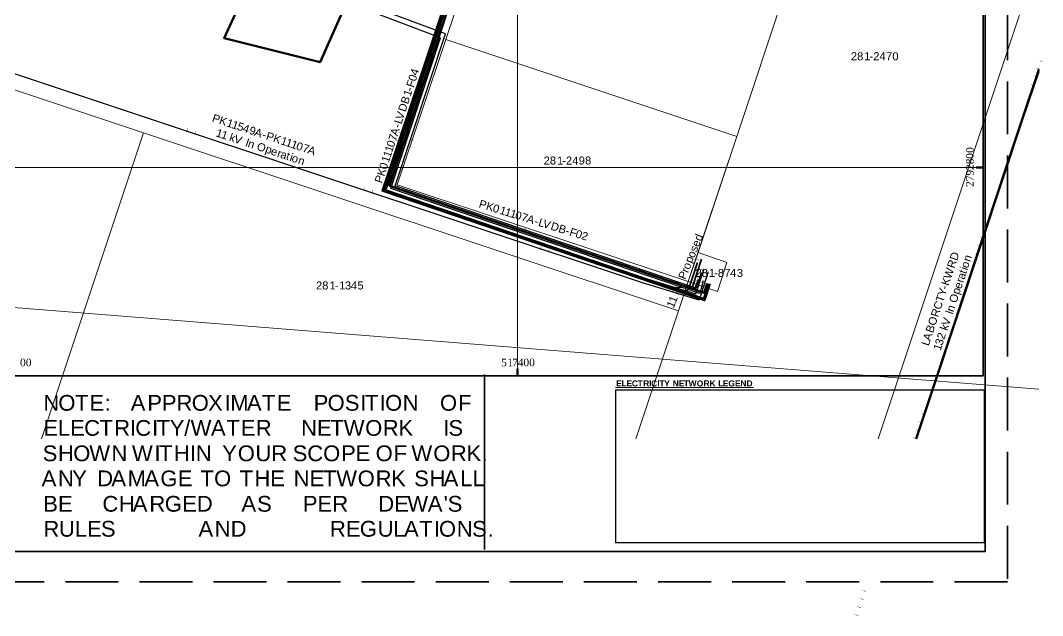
# Model space of a CAD drawing. Header units: inches. Extents: x 0.2 to 23.4, y 0 to 16.2.
# Drawn here: x 13.33 to 23.39, y 0 to 5.86 of the extents above; entities that cross this region are included whole.
import ezdxf

# ---------------------------------------------------------------- set-up
doc = ezdxf.new("R2010")
doc.units = ezdxf.units.IN
doc.header["$MEASUREMENT"] = 0
doc.linetypes.add('PDF_LineTypee62239feb0b44e7890836511bf375cb7', pattern=[0.729167, 0.520833, -0.208333])
for name, color, linetype in [('PDF_Geometry', 7, 'Continuous'), ('PDF_Images', 7, 'Continuous'), ('PDF_Text', 7, 'Continuous')]:
    doc.layers.add(name, color=color, linetype=linetype)
doc.styles.add('PDF Arial', font='arial.ttf')
doc.styles.add('PDF Arial Bold', font='arialbd.ttf')
doc.styles.add('PDF Times New Roman', font='times.ttf')
picture_1 = doc.add_image_def('image2.png', size_in_pixel=(625, 258))

msp = doc.modelspace()

# ---------------------------------------------------------------- linework, layer by layer
at = {"layer": 'PDF_Geometry', "color": 254, "linetype": 'PDF_LineTypee62239feb0b44e7890836511bf375cb7', "lineweight": 35, "true_color": 0xcccccc}
msp.add_lwpolyline([(0.347, 0.332), (0.347, 16.198), (23.041, 16.198), (23.041, 0.332), (0.347, 0.332)], dxfattribs=at)
at = {"layer": 'PDF_Geometry', "lineweight": 35}
for points in [[(0.73, 0.632), (0.73, 15.924), (22.824, 15.924), (22.824, 0.632), (0.73, 0.632)], [(11.87, 2.362), (11.87, 14.771), (22.804, 14.771), (22.804, 2.362), (11.87, 2.362)], [(17.894, 0.652), (17.894, 2.376)]]:
    msp.add_lwpolyline(points, dxfattribs=at)
at = {"layer": 'PDF_Geometry', "color": 8, "lineweight": 9, "true_color": 0x6e6e6e}
for points in [[(18.221, 2.362), (18.221, 14.771)], [(11.87, 4.412), (22.804, 4.412)]]:
    msp.add_lwpolyline(points, dxfattribs=at)
at = {"layer": 'PDF_Geometry', "lineweight": 18}
for points in [[(19.384, 1.742), (19.804, 3.002), (19.901, 3.289), (20.187, 3.192), (20.281, 3.479), (19.997, 3.576), (20.377, 4.719), (20.854, 6.152), (21.807, 9.015), (22.284, 10.445), (22.761, 11.875), (23.237, 13.308), (23.351, 13.651)], [(17.514, 5.672), (17.991, 7.105), (20.854, 6.152), (20.377, 4.719), (17.514, 5.672)], [(23.351, 6.489), (21.771, 1.742)], [(11.324, 5.825), (14.541, 4.755), (13.537, 1.742)], [(17.037, 4.242), (17.514, 5.672), (20.377, 4.719), (19.901, 3.289), (17.037, 4.242)], [(13.537, 1.742), (14.541, 4.755), (19.804, 3.002), (19.384, 1.742)], [(20.187, 3.192), (19.901, 3.289), (19.997, 3.576), (20.281, 3.479), (20.187, 3.192)], [(20.281, 3.479), (20.187, 3.192), (19.901, 3.289), (19.997, 3.576), (20.281, 3.479)]]:
    msp.add_lwpolyline(points, dxfattribs=at)
at = {"layer": 'PDF_Geometry', "color": 80, "lineweight": 25, "true_color": 0x4ce600}
for points in [[(11.324, 11.472), (11.99, 11.245), (13.21, 10.838), (13.754, 10.648), (16.887, 9.608), (17.224, 8.935), (16.424, 6.535), (17.544, 6.162), (16.884, 4.182), (19.454, 3.329), (19.974, 3.169), (20.057, 3.416)], [(20.097, 3.386), (20.007, 3.106), (19.441, 3.282), (14.587, 4.895), (11.324, 5.982)]]:
    msp.add_lwpolyline(points, dxfattribs=at)
at = {"layer": 'PDF_Geometry', "color": 20, "lineweight": 60, "true_color": 0xfa3411}
for points in [[(20.114, 3.266), (20.061, 3.106), (16.904, 4.179), (18.871, 10.148), (17.684, 10.542), (17.111, 10.255), (14.781, 11.032), (14.927, 11.478)], [(20.104, 3.269), (20.054, 3.119), (16.921, 4.189), (18.887, 10.155), (17.684, 10.555), (17.111, 10.268), (14.794, 11.042), (14.941, 11.475)], [(20.087, 3.272), (20.057, 3.179), (16.961, 4.232), (19.344, 11.458), (19.384, 11.445)]]:
    msp.add_lwpolyline(points, dxfattribs=at)
at = {"layer": 'PDF_Geometry', "color": 14, "lineweight": 158, "true_color": 0xa80000}
msp.add_lwpolyline([(17.377, 7.935), (16.277, 5.449), (15.334, 5.685), (16.774, 8.828), (16.671, 9.088), (17.011, 10.112), (14.811, 10.528), (15.021, 11.158), (15.021, 11.235), (17.664, 10.582), (17.247, 9.378), (17.377, 7.935)], dxfattribs=at)
at = {"layer": 'PDF_Geometry', "color": 222, "lineweight": 25, "true_color": 0xe600a9}
for points in [[(19.997, 3.309), (19.964, 3.229), (17.017, 4.232), (17.511, 5.729), (16.284, 6.189), (17.177, 8.942), (16.834, 9.598), (15.071, 10.175), (14.947, 9.795)], [(20.047, 3.296), (20.014, 3.172), (16.974, 4.205), (17.461, 5.689), (16.211, 6.165), (17.124, 8.918), (16.814, 9.528), (15.161, 10.078), (15.067, 9.778)]]:
    msp.add_lwpolyline(points, dxfattribs=at)
at = {"layer": 'PDF_Geometry', "color": 40, "lineweight": 35, "true_color": 0xffaa00}
for points in [[(22.141, 1.742), (22.311, 2.252), (22.777, 3.662), (23.184, 4.885), (23.351, 5.385)], [(22.147, 1.742), (22.317, 2.252), (22.784, 3.659), (23.191, 4.885), (23.351, 5.359)]]:
    msp.add_lwpolyline(points, dxfattribs=at)
at = {"layer": 'PDF_Geometry', "color": 40, "lineweight": 25, "true_color": 0xffaa00}
msp.add_lwpolyline([(23.351, 5.372), (23.187, 4.885), (22.781, 3.659), (22.314, 2.252), (22.144, 1.742)], dxfattribs=at)
at = {"layer": 'PDF_Geometry', "lineweight": 50}
for points in [[(22.804, 4.412), (22.734, 4.412)], [(18.221, 2.362), (18.221, 2.432)]]:
    msp.add_lwpolyline(points, dxfattribs=at)
at = {"layer": 'PDF_Geometry', "color": 8, "lineweight": 18, "true_color": 0x828282}
msp.add_lwpolyline([(19.997, 3.576), (20.281, 3.479), (20.187, 3.192), (19.901, 3.289), (19.997, 3.576)], dxfattribs=at)
at = {"layer": 'PDF_Geometry', "color": 80, "lineweight": 35, "true_color": 0x4ce600}
for points in [[(19.991, 3.476), (19.907, 3.222)], [(19.944, 3.249), (20.031, 3.509)], [(20.031, 3.379), (19.987, 3.242)], [(19.907, 3.222), (19.904, 3.219), (19.904, 3.216), (19.901, 3.212), (19.897, 3.209), (19.894, 3.206), (19.891, 3.202), (19.887, 3.202), (19.884, 3.199), (19.881, 3.199), (19.877, 3.199), (19.874, 3.199)], [(19.987, 3.242), (19.984, 3.239), (19.984, 3.236), (19.981, 3.232), (19.977, 3.229), (19.974, 3.229), (19.971, 3.226), (19.967, 3.226), (19.964, 3.226), (19.961, 3.226), (19.957, 3.229), (19.954, 3.229), (19.951, 3.232), (19.947, 3.236), (19.947, 3.239), (19.944, 3.242), (19.944, 3.246), (19.944, 3.249)]]:
    msp.add_lwpolyline(points, dxfattribs=at)
at = {"layer": 'PDF_Geometry', "color": 5, "lineweight": 18}
msp.add_lwpolyline([(11.324, 3.189), (23.351, 2.229)], dxfattribs=at)
at = {"layer": 'PDF_Geometry', "lineweight": 13}
msp.add_lwpolyline([(19.184, 2.246), (20.541, 2.246)], dxfattribs=at)

# ---------------------------------------------------------------- texts
at = {"layer": 'PDF_Text', "attachment_point": 7}
for s, insert, char_height, style in [('\\W1.001005;2', (21.501, 5.469), 0.07874, 'PDF Arial'), ('\\W1.001422;8', (21.562, 5.467), 0.07874, 'PDF Arial'), ('\\W1.000949;1', (21.633, 5.469), 0.07874, 'PDF Arial'), ('\\W1.001005;2', (21.721, 5.469), 0.07874, 'PDF Arial'), ('\\W1.000981;4', (21.782, 5.469), 0.07874, 'PDF Arial'), ('\\W1.002074;7', (21.846, 5.469), 0.07874, 'PDF Arial'), ('\\W1.001712;0', (21.909, 5.467), 0.07874, 'PDF Arial'), ('\\W1.000575;-', (21.684, 5.469), 0.07874, 'PDF Arial'), ('\\W1.001005;2', (18.477, 4.442), 0.07874, 'PDF Arial'), ('\\W1.001422;8', (18.538, 4.441), 0.07874, 'PDF Arial'), ('\\W1.000949;1', (18.609, 4.442), 0.07874, 'PDF Arial'), ('\\W1.000575;-', (18.661, 4.442), 0.07874, 'PDF Arial'), ('\\W1.001005;2', (18.697, 4.442), 0.07874, 'PDF Arial'), ('\\W1.000981;4', (18.759, 4.442), 0.07874, 'PDF Arial'), ('\\W1.000870;9', (18.822, 4.441), 0.07874, 'PDF Arial'), ('\\W1.001422;8', (18.885, 4.441), 0.07874, 'PDF Arial'), ('\\W1.001005;2', (19.971, 3.336), 0.07874, 'PDF Arial'), ('\\W1.001422;8', (20.032, 3.334), 0.07874, 'PDF Arial'), ('\\W1.000949;1', (20.103, 3.336), 0.07874, 'PDF Arial'), ('\\W1.000575;-', (20.154, 3.336), 0.07874, 'PDF Arial'), ('\\W1.001422;8', (20.192, 3.334), 0.07874, 'PDF Arial'), ('\\W1.002074;7', (20.256, 3.336), 0.07874, 'PDF Arial'), ('\\W1.000981;4', (20.312, 3.336), 0.07874, 'PDF Arial'), ('\\W1.001289;3', (20.379, 3.334), 0.07874, 'PDF Arial'), ('\\W1.001005;2', (16.237, 3.212), 0.07874, 'PDF Arial'), ('\\W1.001422;8', (16.298, 3.211), 0.07874, 'PDF Arial'), ('\\W1.000949;1', (16.369, 3.212), 0.07874, 'PDF Arial'), ('\\W1.000575;-', (16.421, 3.212), 0.07874, 'PDF Arial'), ('\\W1.000949;1', (16.466, 3.212), 0.07874, 'PDF Arial'), ('\\W1.001289;3', (16.522, 3.211), 0.07874, 'PDF Arial'), ('\\W1.000981;4', (16.579, 3.212), 0.07874, 'PDF Arial'), ('\\W1.001554;5', (16.645, 3.211), 0.07874, 'PDF Arial'), ('\\W0.999474;0', (13.324, 2.455), 0.0745, 'PDF Times New Roman'), ('\\W0.999474;0', (13.381, 2.455), 0.0745, 'PDF Times New Roman'), ('\\W0.999518;5', (18.059, 2.455), 0.0745, 'PDF Times New Roman'), ('\\W0.999009;1', (18.12, 2.456), 0.0745, 'PDF Times New Roman'), ('\\W1.002049;7', (18.168, 2.455), 0.0745, 'PDF Times New Roman'), ('\\W0.999035;4', (18.222, 2.456), 0.0745, 'PDF Times New Roman'), ('\\W0.999474;0', (18.278, 2.455), 0.0745, 'PDF Times New Roman'), ('\\W0.999474;0', (18.335, 2.455), 0.0745, 'PDF Times New Roman'), ('\\W1.002072;E', (19.19, 2.257), 0.05965, 'PDF Arial Bold'), ('\\W0.999938;L', (19.244, 2.257), 0.05965, 'PDF Arial Bold'), ('\\W1.002072;E', (19.293, 2.257), 0.05965, 'PDF Arial Bold'), ('\\W1.001239;C', (19.345, 2.256), 0.05965, 'PDF Arial Bold'), ('\\W0.999597;T', (19.402, 2.257), 0.05965, 'PDF Arial Bold'), ('\\W1.001164;R', (19.457, 2.257), 0.05965, 'PDF Arial Bold'), ('\\W0.999554;I', (19.516, 2.257), 0.05965, 'PDF Arial Bold'), ('\\W1.001239;C', (19.535, 2.256), 0.05965, 'PDF Arial Bold'), ('\\W0.999554;I', (19.596, 2.257), 0.05965, 'PDF Arial Bold'), ('\\W0.999597;T', (19.616, 2.257), 0.05965, 'PDF Arial Bold'), ('\\W1.001282;Y', (19.664, 2.257), 0.05965, 'PDF Arial Bold'), ('\\W1.001661;N', (19.747, 2.257), 0.05965, 'PDF Arial Bold'), ('\\W1.002072;E', (19.807, 2.257), 0.05965, 'PDF Arial Bold'), ('\\W0.999597;T', (19.856, 2.257), 0.05965, 'PDF Arial Bold'), ('\\W1.000316;W', (19.904, 2.257), 0.05965, 'PDF Arial Bold'), ('\\W1.001018;O', (19.984, 2.256), 0.05965, 'PDF Arial Bold'), ('\\W1.001164;R', (20.05, 2.257), 0.05965, 'PDF Arial Bold'), ('\\W0.999749;K', (20.11, 2.257), 0.05965, 'PDF Arial Bold'), ('\\W0.999938;L', (20.194, 2.257), 0.05965, 'PDF Arial Bold'), ('\\W1.002072;E', (20.24, 2.257), 0.05965, 'PDF Arial Bold'), ('\\W1.001283;G', (20.295, 2.256), 0.05965, 'PDF Arial Bold'), ('\\W1.002072;E', (20.36, 2.257), 0.05965, 'PDF Arial Bold'), ('\\W1.001661;N', (20.413, 2.257), 0.05965, 'PDF Arial Bold'), ('\\W1.002794;D', (20.473, 2.257), 0.05965, 'PDF Arial Bold'), ('\\W1.001090;N', (13.554, 2.018), 0.1551, 'PDF Arial'), ('\\W1.000360;O', (13.701, 2.016), 0.1551, 'PDF Arial'), ('\\W1.000799;T', (13.866, 2.018), 0.1551, 'PDF Arial'), ('\\W1.000333;E', (14.008, 2.018), 0.1551, 'PDF Arial'), ('\\W0.998831;:', (14.157, 2.018), 0.1551, 'PDF Arial'), ('\\W1.003087;A', (14.413, 2.018), 0.1551, 'PDF Arial'), ('\\W1.001708;P', (14.577, 2.018), 0.1551, 'PDF Arial'), ('\\W1.001708;P', (14.72, 2.018), 0.1551, 'PDF Arial'), ('\\W1.002628;R', (14.864, 2.018), 0.1551, 'PDF Arial'), ('\\W1.000360;O', (15.014, 2.016), 0.1551, 'PDF Arial'), ('\\W1.000852;X', (15.175, 2.018), 0.1551, 'PDF Arial'), ('\\W1.002522;I', (15.337, 2.018), 0.1551, 'PDF Arial'), ('\\W1.001361;M', (15.393, 2.018), 0.1551, 'PDF Arial'), ('\\W1.003087;A', (15.557, 2.018), 0.1551, 'PDF Arial'), ('\\W1.000799;T', (15.705, 2.018), 0.1551, 'PDF Arial'), ('\\W1.000333;E', (15.851, 2.018), 0.1551, 'PDF Arial'), ('\\W1.001708;P', (16.214, 2.018), 0.1551, 'PDF Arial'), ('\\W1.000360;O', (16.351, 2.016), 0.1551, 'PDF Arial'), ('\\W1.002574;S', (16.52, 2.016), 0.1551, 'PDF Arial'), ('\\W1.002522;I', (16.674, 2.018), 0.1551, 'PDF Arial'), ('\\W1.000799;T', (16.719, 2.018), 0.1551, 'PDF Arial'), ('\\W1.002522;I', (16.864, 2.018), 0.1551, 'PDF Arial'), ('\\W1.000360;O', (16.917, 2.016), 0.1551, 'PDF Arial'), ('\\W1.001090;N', (17.09, 2.018), 0.1551, 'PDF Arial'), ('\\W1.000360;O', (17.457, 2.016), 0.1551, 'PDF Arial'), ('\\W1.000927;F', (17.635, 2.018), 0.1551, 'PDF Arial'), ('\\W1.000333;E', (13.554, 1.772), 0.1551, 'PDF Arial'), ('\\W1.001329;L', (13.696, 1.772), 0.1551, 'PDF Arial'), ('\\W1.000333;E', (13.818, 1.772), 0.1551, 'PDF Arial'), ('\\W1.001176;C', (13.955, 1.769), 0.1551, 'PDF Arial'), ('\\W1.000799;T', (14.106, 1.772), 0.1551, 'PDF Arial'), ('\\W1.002628;R', (14.251, 1.772), 0.1551, 'PDF Arial'), ('\\W1.002522;I', (14.407, 1.772), 0.1551, 'PDF Arial'), ('\\W1.001176;C', (14.458, 1.769), 0.1551, 'PDF Arial'), ('\\W1.002522;I', (14.624, 1.772), 0.1551, 'PDF Arial'), ('\\W1.000799;T', (14.669, 1.772), 0.1551, 'PDF Arial'), ('\\W1.000852;Y', (14.798, 1.772), 0.1551, 'PDF Arial'), ('\\W0.997766;/', (14.94, 1.769), 0.1551, 'PDF Arial'), ('\\W1.000632;W', (15.003, 1.772), 0.1551, 'PDF Arial'), ('\\W1.003087;A', (15.203, 1.772), 0.1551, 'PDF Arial'), ('\\W1.000799;T', (15.355, 1.772), 0.1551, 'PDF Arial'), ('\\W1.000333;E', (15.497, 1.772), 0.1551, 'PDF Arial'), ('\\W1.002628;R', (15.644, 1.772), 0.1551, 'PDF Arial'), ('\\W1.001090;N', (16.09, 1.772), 0.1551, 'PDF Arial'), ('\\W1.000333;E', (16.247, 1.772), 0.1551, 'PDF Arial'), ('\\W1.000799;T', (16.379, 1.772), 0.1551, 'PDF Arial'), ('\\W1.000632;W', (16.51, 1.772), 0.1551, 'PDF Arial'), ('\\W1.000360;O', (16.721, 1.769), 0.1551, 'PDF Arial'), ('\\W1.002628;R', (16.894, 1.772), 0.1551, 'PDF Arial'), ('\\W1.000895;K', (17.049, 1.772), 0.1551, 'PDF Arial'), ('\\W1.002522;I', (17.49, 1.772), 0.1551, 'PDF Arial'), ('\\W1.002574;S', (17.54, 1.769), 0.1551, 'PDF Arial'), ('\\W1.002574;S', (13.547, 1.519), 0.1551, 'PDF Arial'), ('\\W1.000571;H', (13.698, 1.522), 0.1551, 'PDF Arial'), ('\\W1.000360;O', (13.848, 1.519), 0.1551, 'PDF Arial'), ('\\W1.000632;W', (14.006, 1.522), 0.1551, 'PDF Arial'), ('\\W1.001090;N', (14.224, 1.522), 0.1551, 'PDF Arial'), ('\\W1.000632;W', (14.426, 1.522), 0.1551, 'PDF Arial'), ('\\W1.002522;I', (14.647, 1.522), 0.1551, 'PDF Arial'), ('\\W1.000799;T', (14.692, 1.522), 0.1551, 'PDF Arial'), ('\\W1.000571;H', (14.838, 1.522), 0.1551, 'PDF Arial'), ('\\W1.002522;I', (14.997, 1.522), 0.1551, 'PDF Arial'), ('\\W1.001090;N', (15.054, 1.522), 0.1551, 'PDF Arial'), ('\\W1.000852;Y', (15.314, 1.522), 0.1551, 'PDF Arial'), ('\\W1.000360;O', (15.467, 1.519), 0.1551, 'PDF Arial'), ('\\W1.000628;U', (15.641, 1.519), 0.1551, 'PDF Arial'), ('\\W1.002628;R', (15.797, 1.522), 0.1551, 'PDF Arial'), ('\\W1.002574;S', (16.007, 1.519), 0.1551, 'PDF Arial'), ('\\W1.001176;C', (16.151, 1.519), 0.1551, 'PDF Arial'), ('\\W1.000360;O', (16.307, 1.519), 0.1551, 'PDF Arial'), ('\\W1.001708;P', (16.484, 1.522), 0.1551, 'PDF Arial'), ('\\W1.000333;E', (16.627, 1.522), 0.1551, 'PDF Arial'), ('\\W1.000360;O', (16.824, 1.519), 0.1551, 'PDF Arial'), ('\\W1.000927;F', (17.001, 1.522), 0.1551, 'PDF Arial'), ('\\W1.000632;W', (17.176, 1.522), 0.1551, 'PDF Arial'), ('\\W1.000360;O', (17.391, 1.519), 0.1551, 'PDF Arial'), ('\\W1.002628;R', (17.564, 1.522), 0.1551, 'PDF Arial'), ('\\W1.000895;K', (17.719, 1.522), 0.1551, 'PDF Arial'), ('\\W0.998831;.', (17.866, 1.522), 0.1551, 'PDF Arial'), ('\\W1.003087;A', (13.537, 1.275), 0.1551, 'PDF Arial'), ('\\W1.001090;N', (13.697, 1.275), 0.1551, 'PDF Arial'), ('\\W1.000852;Y', (13.838, 1.275), 0.1551, 'PDF Arial'), ('\\W1.000895;D', (14.084, 1.275), 0.1551, 'PDF Arial'), ('\\W1.003087;A', (14.223, 1.275), 0.1551, 'PDF Arial'), ('\\W1.001361;M', (14.383, 1.275), 0.1551, 'PDF Arial'), ('\\W1.003087;A', (14.547, 1.275), 0.1551, 'PDF Arial'), ('\\W0.999963;G', (14.705, 1.272), 0.1551, 'PDF Arial'), ('\\W1.000333;E', (14.877, 1.275), 0.1551, 'PDF Arial'), ('\\W1.000799;T', (15.099, 1.275), 0.1551, 'PDF Arial'), ('\\W1.000360;O', (15.234, 1.272), 0.1551, 'PDF Arial'), ('\\W1.000799;T', (15.485, 1.275), 0.1551, 'PDF Arial'), ('\\W1.000571;H', (15.631, 1.275), 0.1551, 'PDF Arial'), ('\\W1.000333;E', (15.787, 1.275), 0.1551, 'PDF Arial'), ('\\W1.001090;N', (16.017, 1.275), 0.1551, 'PDF Arial'), ('\\W1.000333;E', (16.174, 1.275), 0.1551, 'PDF Arial'), ('\\W1.000799;T', (16.305, 1.275), 0.1551, 'PDF Arial'), ('\\W1.000632;W', (16.436, 1.275), 0.1551, 'PDF Arial'), ('\\W1.000360;O', (16.647, 1.272), 0.1551, 'PDF Arial'), ('\\W1.002628;R', (16.824, 1.275), 0.1551, 'PDF Arial'), ('\\W1.000895;K', (16.976, 1.275), 0.1551, 'PDF Arial'), ('\\W1.002574;S', (17.203, 1.272), 0.1551, 'PDF Arial'), ('\\W1.000571;H', (17.354, 1.275), 0.1551, 'PDF Arial'), ('\\W1.003087;A', (17.493, 1.275), 0.1551, 'PDF Arial'), ('\\W1.001329;L', (17.656, 1.275), 0.1551, 'PDF Arial'), ('\\W1.001329;L', (17.776, 1.275), 0.1551, 'PDF Arial'), ('\\W1.000154;B', (13.553, 1.025), 0.1551, 'PDF Arial'), ('\\W1.000333;E', (13.698, 1.025), 0.1551, 'PDF Arial'), ('\\W1.001176;C', (14.135, 1.022), 0.1551, 'PDF Arial'), ('\\W1.000571;H', (14.298, 1.025), 0.1551, 'PDF Arial'), ('\\W1.003087;A', (14.433, 1.025), 0.1551, 'PDF Arial'), ('\\W1.002628;R', (14.597, 1.025), 0.1551, 'PDF Arial'), ('\\W0.999963;G', (14.749, 1.022), 0.1551, 'PDF Arial'), ('\\W1.000333;E', (14.921, 1.025), 0.1551, 'PDF Arial'), ('\\W1.000895;D', (15.064, 1.025), 0.1551, 'PDF Arial'), ('\\W1.003087;A', (15.503, 1.025), 0.1551, 'PDF Arial'), ('\\W1.002574;S', (15.657, 1.022), 0.1551, 'PDF Arial'), ('\\W1.001708;P', (16.107, 1.025), 0.1551, 'PDF Arial'), ('\\W1.000333;E', (16.251, 1.025), 0.1551, 'PDF Arial'), ('\\W1.002628;R', (16.397, 1.025), 0.1551, 'PDF Arial'), ('\\W1.000895;D', (16.85, 1.025), 0.1551, 'PDF Arial'), ('\\W1.000333;E', (17.007, 1.025), 0.1551, 'PDF Arial'), ('\\W1.000632;W', (17.136, 1.025), 0.1551, 'PDF Arial'), ('\\W1.003087;A', (17.337, 1.025), 0.1551, 'PDF Arial'), ("\\W0.998831;'", (17.493, 1.025), 0.1551, 'PDF Arial'), ('\\W1.002574;S', (17.533, 1.022), 0.1551, 'PDF Arial'), ('\\W1.002628;R', (13.554, 0.778), 0.1551, 'PDF Arial'), ('\\W1.000628;U', (13.707, 0.776), 0.1551, 'PDF Arial'), ('\\W1.001329;L', (13.863, 0.778), 0.1551, 'PDF Arial'), ('\\W1.000333;E', (13.984, 0.778), 0.1551, 'PDF Arial'), ('\\W1.002574;S', (14.12, 0.776), 0.1551, 'PDF Arial'), ('\\W1.003087;A', (15.08, 0.778), 0.1551, 'PDF Arial'), ('\\W1.001090;N', (15.24, 0.778), 0.1551, 'PDF Arial'), ('\\W1.000895;D', (15.397, 0.778), 0.1551, 'PDF Arial'), ('\\W1.002628;R', (16.374, 0.778), 0.1551, 'PDF Arial'), ('\\W1.000333;E', (16.531, 0.778), 0.1551, 'PDF Arial'), ('\\W0.999963;G', (16.668, 0.776), 0.1551, 'PDF Arial'), ('\\W1.000628;U', (16.844, 0.776), 0.1551, 'PDF Arial'), ('\\W1.001329;L', (16.996, 0.778), 0.1551, 'PDF Arial'), ('\\W1.003087;A', (17.103, 0.778), 0.1551, 'PDF Arial'), ('\\W1.000799;T', (17.252, 0.778), 0.1551, 'PDF Arial'), ('\\W1.002522;I', (17.397, 0.778), 0.1551, 'PDF Arial'), ('\\W1.000360;O', (17.447, 0.776), 0.1551, 'PDF Arial'), ('\\W1.001090;N', (17.623, 0.778), 0.1551, 'PDF Arial'), ('\\W1.002574;S', (17.773, 0.776), 0.1551, 'PDF Arial'), ('\\W0.998831;.', (17.926, 0.778), 0.1551, 'PDF Arial')]:
    msp.add_mtext(s, dxfattribs=dict(at, insert=insert, char_height=char_height, style=style))
for s, insert, char_height, rotation, style in [('\\W0.836953;\\Q-0.00401;!', (23.354, 5.473), 0.03579, 251.698, 'PDF Arial'), ('\\W1.000981;\\Q-0.00410;4', (17.235, 5.312), 0.07873, 71.6979, 'PDF Arial'), ('\\W0.836953;\\Q-0.00401;!', (23.328, 5.396), 0.03579, 251.698, 'PDF Arial'), ('\\W1.000927;\\Q-0.00410;F', (17.197, 5.195), 0.07873, 71.6979, 'PDF Arial'), ('\\W1.001712;\\Q-0.00410;0', (17.218, 5.254), 0.07873, 71.6979, 'PDF Arial'), ('\\W0.836953;\\Q-0.00401;!', (23.274, 5.236), 0.03579, 251.698, 'PDF Arial'), ('\\W0.836953;\\Q-0.00401;!', (23.301, 5.316), 0.03579, 251.698, 'PDF Arial'), ('\\W1.000949;\\Q-0.00410;1', (17.167, 5.106), 0.07873, 71.6979, 'PDF Arial'), ('\\W1.000575;\\Q-0.00410;-', (17.184, 5.155), 0.07873, 71.6979, 'PDF Arial'), ('\\W1.000895;\\Q-0.00410;D', (17.117, 4.954), 0.07873, 71.6979, 'PDF Arial'), ('\\W1.000154;\\Q-0.00410;B', (17.142, 5.03), 0.07873, 71.6979, 'PDF Arial'), ('\\W1.001708;\\Q0.00411;P', (15.208, 4.868), 0.07874, 341.602, 'PDF Arial'), ('\\W1.000803;\\Q-0.00410;V', (17.092, 4.877), 0.07873, 71.6979, 'PDF Arial'), ('\\W1.000895;\\Q0.00411;K', (15.277, 4.845), 0.07874, 341.602, 'PDF Arial'), ('\\W1.000949;\\Q0.00411;1', (15.35, 4.82), 0.07874, 341.602, 'PDF Arial'), ('\\W1.000949;\\Q0.00411;1', (15.401, 4.803), 0.07874, 341.602, 'PDF Arial'), ('\\W1.001554;\\Q0.00411;5', (15.454, 4.785), 0.07874, 341.602, 'PDF Arial'), ('\\W1.000981;\\Q0.00411;4', (15.508, 4.768), 0.07874, 341.602, 'PDF Arial'), ('\\W1.001329;\\Q-0.00410;L', (17.077, 4.834), 0.07873, 71.6979, 'PDF Arial'), ('\\W1.000575;\\Q-0.00410;-', (17.064, 4.795), 0.07873, 71.6979, 'PDF Arial'), ('\\W0.836953;\\Q0.00418;!', (14.982, 4.795), 0.03579, 161.502, 'PDF Arial'), ('\\W0.836953;\\Q0.00418;!', (15.062, 4.768), 0.03579, 161.502, 'PDF Arial'), ('\\W1.000949;\\Q0.00411;1', (15.245, 4.722), 0.07874, 341.602, 'PDF Arial'), ('\\W1.000949;\\Q0.00411;1', (15.296, 4.705), 0.07874, 341.602, 'PDF Arial'), ('\\W1.000455;\\Q0.00411;k', (15.377, 4.678), 0.07874, 341.602, 'PDF Arial'), ('\\W1.000803;\\Q0.00411;V', (15.424, 4.662), 0.07874, 341.602, 'PDF Arial'), ('\\W1.000870;\\Q0.00411;9', (15.571, 4.746), 0.07874, 341.602, 'PDF Arial'), ('\\W1.003087;\\Q0.00411;A', (15.623, 4.729), 0.07874, 341.602, 'PDF Arial'), ('\\W1.000575;\\Q0.00411;-', (15.7, 4.704), 0.07874, 341.602, 'PDF Arial'), ('\\W1.001708;\\Q0.00411;P', (15.739, 4.691), 0.07874, 341.602, 'PDF Arial'), ('\\W1.000895;\\Q0.00411;K', (15.808, 4.668), 0.07874, 341.602, 'PDF Arial'), ('\\W1.002074;\\Q-0.00410;7', (17.022, 4.667), 0.07873, 71.6979, 'PDF Arial'), ('\\W1.003087;\\Q-0.00410;A', (17.039, 4.718), 0.07873, 71.6979, 'PDF Arial'), ('\\W0.836953;\\Q-0.00417;!', (17.048, 4.77), 0.03579, 251.5979, 'PDF Arial'), ('\\W1.002522;\\Q0.00411;I', (15.535, 4.626), 0.07874, 341.602, 'PDF Arial'), ('\\W1.001151;\\Q0.00411;n', (15.56, 4.617), 0.07874, 341.602, 'PDF Arial'), ('\\W1.000360;\\Q0.00411;O', (15.647, 4.587), 0.07874, 341.602, 'PDF Arial'), ('\\W1.000949;\\Q0.00411;1', (15.882, 4.644), 0.07874, 341.602, 'PDF Arial'), ('\\W1.000949;\\Q0.00411;1', (15.932, 4.627), 0.07874, 341.602, 'PDF Arial'), ('\\W1.000949;\\Q0.00411;1', (15.983, 4.61), 0.07874, 341.602, 'PDF Arial'), ('\\W1.001712;\\Q0.00411;0', (16.035, 4.591), 0.07874, 341.602, 'PDF Arial'), ('\\W1.002074;\\Q0.00411;7', (16.097, 4.572), 0.07874, 341.602, 'PDF Arial'), ('\\W1.001712;\\Q-0.00410;0', (17.003, 4.605), 0.07873, 71.6979, 'PDF Arial'), ('\\W0.836953;\\Q-0.00417;!', (17.024, 4.69), 0.03579, 251.5979, 'PDF Arial'), ('\\W1.001469;\\Q0.00411;p', (15.724, 4.54), 0.07874, 341.602, 'PDF Arial'), ('\\W1.001205;\\Q0.00411;e', (15.785, 4.541), 0.07874, 341.602, 'PDF Arial'), ('\\W1.001496;\\Q0.00411;r', (15.848, 4.521), 0.07874, 341.602, 'PDF Arial'), ('\\W1.000182;\\Q0.00411;a', (15.879, 4.51), 0.07874, 341.602, 'PDF Arial'), ('\\W0.998142;\\Q0.00411;t', (15.935, 4.492), 0.07874, 341.602, 'PDF Arial'), ('\\W0.998236;\\Q0.00411;i', (15.972, 4.48), 0.07874, 341.602, 'PDF Arial'), ('\\W1.001058;\\Q0.00411;o', (15.99, 4.473), 0.07874, 341.602, 'PDF Arial'), ('\\W1.003087;\\Q0.00411;A', (16.148, 4.555), 0.07874, 341.602, 'PDF Arial'), ('\\W1.000949;\\Q-0.00410;1', (16.969, 4.505), 0.07873, 71.6979, 'PDF Arial'), ('\\W1.000949;\\Q-0.00410;1', (16.985, 4.556), 0.07873, 71.6979, 'PDF Arial'), ('\\W0.999474;0', (22.71, 4.556), 0.07449, 90, 'PDF Times New Roman'), ('\\W0.999474;0', (22.71, 4.499), 0.07449, 90, 'PDF Times New Roman'), ('\\W1.001151;\\Q0.00411;n', (16.054, 4.453), 0.07874, 341.602, 'PDF Arial'), ('\\W1.001712;\\Q-0.00410;0', (16.931, 4.387), 0.07873, 71.6979, 'PDF Arial'), ('\\W1.000949;\\Q-0.00410;1', (16.952, 4.455), 0.07873, 71.6979, 'PDF Arial'), ('\\W0.996890;8', (22.71, 4.445), 0.07449, 90, 'PDF Times New Roman'), ('\\W0.999430;2', (22.709, 4.388), 0.07449, 90, 'PDF Times New Roman'), ('\\W1.001708;\\Q-0.00410;P', (16.885, 4.252), 0.07873, 71.6979, 'PDF Arial'), ('\\W1.000895;\\Q-0.00410;K', (16.908, 4.321), 0.07873, 71.6979, 'PDF Arial'), ('\\W0.998091;9', (22.71, 4.333), 0.07449, 90, 'PDF Times New Roman'), ('\\W1.002049;7', (22.71, 4.276), 0.07449, 90, 'PDF Times New Roman'), ('\\W0.999430;2', (22.709, 4.221), 0.07449, 90, 'PDF Times New Roman'), ('\\W0.836953;\\Q0.00418;!', (16.722, 4.215), 0.03579, 161.502, 'PDF Arial'), ('\\W0.836953;\\Q0.00418;!', (16.802, 4.188), 0.03579, 161.502, 'PDF Arial'), ('\\W1.001708;\\Q0.00388;P', (17.833, 4.022), 0.07874, 342.8019, 'PDF Arial'), ('\\W1.000895;\\Q0.00388;K', (17.903, 4), 0.07874, 342.8019, 'PDF Arial'), ('\\W1.001712;\\Q0.00388;0', (17.969, 3.978), 0.07874, 342.8019, 'PDF Arial'), ('\\W1.000949;\\Q0.00388;1', (18.037, 3.958), 0.07874, 342.8019, 'PDF Arial'), ('\\W1.000949;\\Q0.00388;1', (18.088, 3.943), 0.07874, 342.8019, 'PDF Arial'), ('\\W1.000949;\\Q0.00388;1', (18.139, 3.927), 0.07874, 342.8019, 'PDF Arial'), ('\\W1.001712;\\Q0.00388;0', (18.189, 3.91), 0.07874, 342.8019, 'PDF Arial'), ('\\W1.002074;\\Q0.00388;7', (18.25, 3.892), 0.07874, 342.8019, 'PDF Arial'), ('\\W1.003087;\\Q0.00388;A', (18.303, 3.876), 0.07874, 342.8019, 'PDF Arial'), ('\\W1.000575;\\Q0.00388;-', (18.379, 3.852), 0.07874, 342.8019, 'PDF Arial'), ('\\W1.001329;\\Q0.00388;L', (18.419, 3.84), 0.07874, 342.8019, 'PDF Arial'), ('\\W1.000803;\\Q0.00388;V', (18.462, 3.827), 0.07874, 342.8019, 'PDF Arial'), ('\\W1.000895;\\Q0.00388;D', (18.54, 3.803), 0.07874, 342.8019, 'PDF Arial'), ('\\W1.000154;\\Q0.00388;B', (18.616, 3.779), 0.07874, 342.8019, 'PDF Arial'), ('\\W0.836953;\\Q0.00417;!', (18.036, 3.769), 0.03579, 341.602, 'PDF Arial'), ('\\W0.836953;\\Q0.00417;!', (18.116, 3.743), 0.03579, 341.602, 'PDF Arial'), ('\\W1.000575;\\Q0.00388;-', (18.685, 3.758), 0.07874, 342.8019, 'PDF Arial'), ('\\W1.000927;\\Q0.00388;F', (18.725, 3.745), 0.07874, 342.8019, 'PDF Arial'), ('\\W1.001712;\\Q0.00388;0', (18.784, 3.726), 0.07874, 342.8019, 'PDF Arial'), ('\\W1.001005;\\Q0.00388;2', (18.841, 3.71), 0.07874, 342.8019, 'PDF Arial'), ('\\W1.000382;\\Q-0.00482;d', (20.027, 3.681), 0.07873, 67.6976, 'PDF Arial'), ('\\W0.836953;\\Q-0.00401;!', (22.778, 3.737), 0.03579, 251.698, 'PDF Arial'), ('\\W0.836953;\\Q0.00418;!', (18.462, 3.635), 0.03579, 161.502, 'PDF Arial'), ('\\W1.001060;\\Q-0.00482;s', (19.983, 3.573), 0.07873, 67.6976, 'PDF Arial'), ('\\W1.001205;\\Q-0.00482;e', (20.003, 3.623), 0.07873, 67.6976, 'PDF Arial'), ('\\W0.836953;\\Q-0.00401;!', (22.751, 3.657), 0.03579, 251.698, 'PDF Arial'), ('\\W0.836953;\\Q0.00418;!', (18.542, 3.609), 0.03579, 161.502, 'PDF Arial'), ('\\W1.001469;\\Q-0.00482;p', (19.956, 3.455), 0.07873, 67.6976, 'PDF Arial'), ('\\W1.001058;\\Q-0.00482;o', (19.959, 3.515), 0.07873, 67.6976, 'PDF Arial'), ('\\W1.000895;\\Q-0.00411;D', (22.545, 3.49), 0.07873, 71.5979, 'PDF Arial'), ('\\W1.001151;\\Q-0.00411;n', (22.674, 3.479), 0.07873, 71.5979, 'PDF Arial'), ('\\W0.836953;\\Q-0.00401;!', (22.724, 3.577), 0.03579, 251.698, 'PDF Arial'), ('\\W1.001496;\\Q-0.00482;r', (19.898, 3.37), 0.07873, 67.6976, 'PDF Arial'), ('\\W1.001058;\\Q-0.00482;o', (19.912, 3.401), 0.07873, 67.6976, 'PDF Arial'), ('\\W0.836953;\\Q-0.00417;!', (19.948, 3.437), 0.03579, 251.5979, 'PDF Arial'), ('\\W0.836953;\\Q-0.00417;!', (19.974, 3.517), 0.03579, 251.5979, 'PDF Arial'), ('\\W1.000632;\\Q-0.00411;W', (22.485, 3.309), 0.07873, 71.5979, 'PDF Arial'), ('\\W1.002628;\\Q-0.00411;R', (22.519, 3.414), 0.07873, 71.5979, 'PDF Arial'), ('\\W0.998236;\\Q-0.00411;i', (22.647, 3.396), 0.07873, 71.5979, 'PDF Arial'), ('\\W1.001058;\\Q-0.00411;o', (22.654, 3.415), 0.07873, 71.5979, 'PDF Arial'), ('\\W0.836953;\\Q-0.00401;!', (22.698, 3.497), 0.03579, 251.698, 'PDF Arial'), ('\\W1.001708;\\Q-0.00482;P', (19.871, 3.304), 0.07873, 67.6976, 'PDF Arial'), ('\\W0.836953;\\Q-0.00417;!', (19.988, 3.34), 0.03579, 251.5979, 'PDF Arial'), ('\\W0.836953;\\Q-0.00417;!', (20.014, 3.42), 0.03579, 251.5979, 'PDF Arial'), ('\\W0.836953;\\Q-0.00417;!', (20.068, 3.387), 0.03579, 251.5979, 'PDF Arial'), ('\\W1.000895;\\Q-0.00411;K', (22.462, 3.243), 0.07873, 71.5979, 'PDF Arial'), ('\\W1.001496;\\Q-0.00411;r', (22.606, 3.273), 0.07873, 71.5979, 'PDF Arial'), ('\\W1.000182;\\Q-0.00411;a', (22.618, 3.304), 0.07873, 71.5979, 'PDF Arial'), ('\\W0.998143;\\Q-0.00411;t', (22.635, 3.36), 0.07873, 71.5979, 'PDF Arial'), ('\\W1.000455;\\Q-0.00482;k', (19.809, 3.152), 0.07873, 67.6976, 'PDF Arial'), ('\\W1.000803;\\Q-0.00482;V', (19.827, 3.198), 0.07873, 67.6976, 'PDF Arial'), ('\\W0.836953;\\Q0.00378;!', (19.783, 3.199), 0.03579, 343.0019, 'PDF Arial'), ('\\W0.836953;\\Q-0.00417;!', (20.041, 3.307), 0.03579, 251.5979, 'PDF Arial'), ('\\W1.000852;\\Q-0.00411;Y', (22.428, 3.141), 0.07873, 71.5979, 'PDF Arial'), ('\\W1.000575;\\Q-0.00411;-', (22.449, 3.204), 0.07873, 71.5979, 'PDF Arial'), ('\\W1.001469;\\Q-0.00411;p', (22.588, 3.149), 0.07873, 71.5979, 'PDF Arial'), ('\\W1.001205;\\Q-0.00411;e', (22.586, 3.21), 0.07873, 71.5979, 'PDF Arial'), ('\\W1.000949;\\Q-0.00482;1', (19.776, 3.073), 0.07873, 67.6976, 'PDF Arial'), ('\\W0.836953;\\Q0.00378;!', (19.86, 3.176), 0.03579, 343.0019, 'PDF Arial'), ('\\W1.000799;\\Q-0.00411;T', (22.408, 3.079), 0.07873, 71.5979, 'PDF Arial'), ('\\W1.000360;\\Q-0.00411;O', (22.54, 3.072), 0.07873, 71.5979, 'PDF Arial'), ('\\W1.000949;\\Q-0.00482;1', (19.756, 3.023), 0.07873, 67.6976, 'PDF Arial'), ('\\W1.002628;\\Q-0.00411;R', (22.36, 2.933), 0.07873, 71.5979, 'PDF Arial'), ('\\W1.001176;\\Q-0.00411;C', (22.385, 3.006), 0.07873, 71.5979, 'PDF Arial'), ('\\W1.001151;\\Q-0.00411;n', (22.51, 2.985), 0.07873, 71.5979, 'PDF Arial'), ('\\W1.000360;\\Q-0.00411;O', (22.332, 2.848), 0.07873, 71.5979, 'PDF Arial'), ('\\W1.000803;\\Q-0.00411;V', (22.465, 2.849), 0.07873, 71.5979, 'PDF Arial'), ('\\W1.002522;\\Q-0.00411;I', (22.502, 2.96), 0.07873, 71.5979, 'PDF Arial'), ('\\W1.000154;\\Q-0.00411;B', (22.308, 2.778), 0.07873, 71.5979, 'PDF Arial'), ('\\W1.000455;\\Q-0.00411;k', (22.449, 2.802), 0.07873, 71.5979, 'PDF Arial'), ('\\W1.003087;\\Q-0.00411;A', (22.282, 2.7), 0.07873, 71.5979, 'PDF Arial'), ('\\W1.001289;\\Q-0.00411;3', (22.401, 2.654), 0.07873, 71.5979, 'PDF Arial'), ('\\W1.001005;\\Q-0.00411;2', (22.419, 2.713), 0.07873, 71.5979, 'PDF Arial'), ('\\W1.001329;\\Q-0.00411;L', (22.266, 2.651), 0.07873, 71.5979, 'PDF Arial'), ('\\W1.000949;\\Q-0.00411;1', (22.383, 2.604), 0.07873, 71.5979, 'PDF Arial'), ('\\W0.836953;\\Q-0.00417;!', (22.171, 1.917), 0.03579, 251.5979, 'PDF Arial'), ('\\W0.836953;\\Q-0.00417;!', (22.198, 1.997), 0.03579, 251.5979, 'PDF Arial'), ('\\W0.836953;\\Q-0.00417;!', (22.144, 1.837), 0.03579, 251.5979, 'PDF Arial'), ('\\W0.836953;\\Q-0.00417;!', (22.118, 1.76), 0.03579, 251.5979, 'PDF Arial'), ('\\W0.836953;\\Q-0.00401;!', (21.618, 0.257), 0.03579, 251.698, 'PDF Arial'), ('\\W0.836953;\\Q-0.00401;!', (21.594, 0.177), 0.03579, 251.698, 'PDF Arial'), ('\\W0.836953;\\Q-0.00401;!', (21.541, 0.02), 0.03579, 251.698, 'PDF Arial'), ('\\W0.836953;\\Q-0.00401;!', (21.568, 0.097), 0.03579, 251.698, 'PDF Arial')]:
    msp.add_mtext(s, dxfattribs=dict(at, insert=insert, char_height=char_height, rotation=rotation, style=style))
at = {"layer": 'PDF_Text', "color": 222, "true_color": 0xe600a9, "char_height": 0.03579, "attachment_point": 7, "style": 'PDF Arial'}
for s, insert, rotation in [('\\W0.836953;\\Q-0.00417;!', (17.194, 4.674), 71.5979), ('\\W0.836953;\\Q-0.00401;!', (17.107, 4.514), 71.698), ('\\W0.836953;\\Q0.00422;!', (18.312, 3.822), 161.1022), ('\\W0.836953;\\Q0.00422;!', (18.402, 3.752), 161.1022), ('\\W0.836953;\\Q-0.00479;!', (19.972, 3.31), 248.1976), ('\\W0.836953;\\Q-0.00364;!', (20.02, 3.293), 254.3981)]:
    msp.add_mtext(s, dxfattribs=dict(at, insert=insert, rotation=rotation))

# ---------------------------------------------------------------- pictures from other files: only their frames are drawn
at = {"layer": 'PDF_Images'}
image = msp.add_image(picture_1, insert=(19.184, 2.222), size_in_units=(3.633, 1.5), dxfattribs=at)
image.dxf.v_pixel = (0, -0.0058135)
image.dxf.flags = 15

doc.saveas('drawing.dxf')
